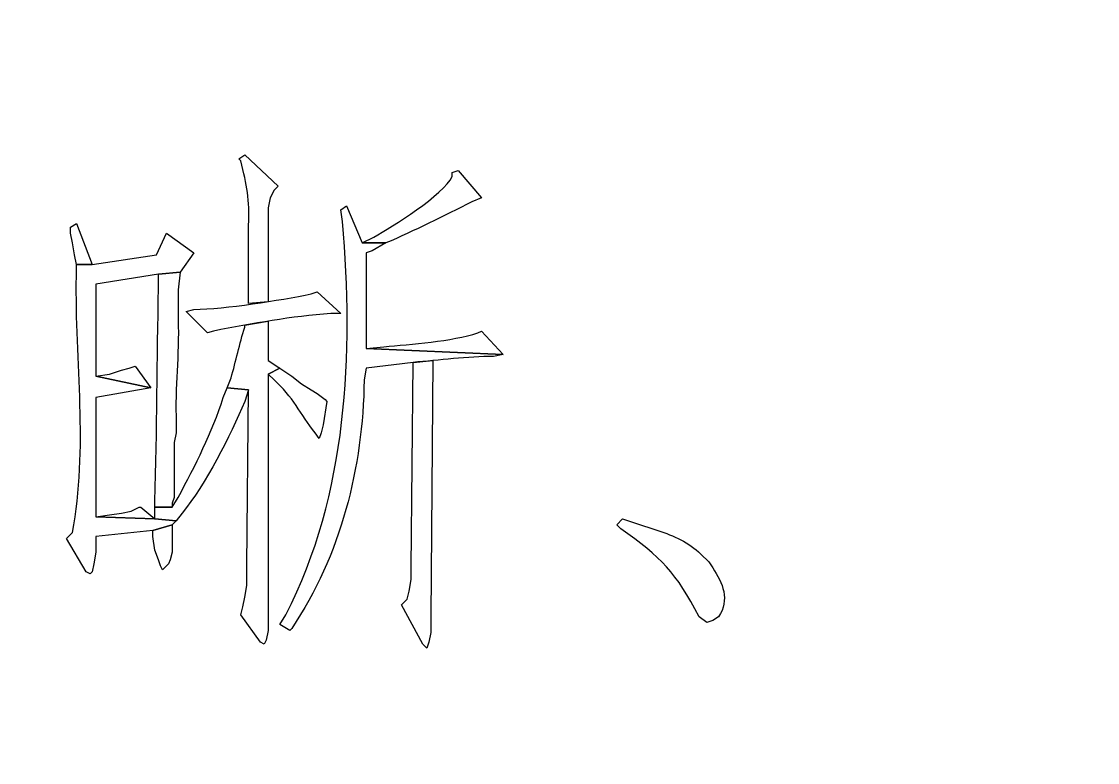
# Model space of a CAD drawing. Header units: centimetres. Extents: x -20.7 to 20.7, y -14.5 to 14.5.
# Drawn here: x -12.181 to -11.018, y -7.904 to -7.102 of the extents above; entities that cross this region are included whole.
import ezdxf

# ---------------------------------------------------------------- set-up
doc = ezdxf.new("R2010")
doc.units = ezdxf.units.CM
doc.header["$MEASUREMENT"] = 0
doc.layers.add('layer 1', color=7, linetype='Continuous')

msp = doc.modelspace()

# ---------------------------------------------------------------- linework, layer by layer
at = {"layer": 'layer 1', "lineweight": 9}
msp.add_open_spline([(19.88612, 13.89874), (19.88612, 13.89874), (-20.11465, 13.89874), (-20.11465, 13.89874), (-20.11465, 13.89874), (-20.11465, 13.89874), (-20.11465, -13.80208), (-20.11465, -13.80208)], degree=3, knots=[0, 0, 0, 0, 0.3333333, 0.3333333, 0.3333333, 0.3333333, 1, 1, 1, 1], dxfattribs=at)
at = {"layer": 'layer 1'}
for points, knots in [([(-11.94008, -7.24676), (-11.94008, -7.24676), (-11.94643, -7.251), (-11.94643, -7.251), (-11.94643, -7.251), (-11.94643, -7.251), (-11.94432, -7.25311), (-11.94432, -7.25311), (-11.94432, -7.25311), (-11.93797, -7.27982), (-11.93437, -7.29485), (-11.93585, -7.32296), (-11.93585, -7.32296), (-11.93585, -7.32296), (-11.93585, -7.40763), (-11.93585, -7.40763), (-11.93585, -7.40763), (-11.93585, -7.40763), (-11.91468, -7.40551), (-11.91468, -7.40551), (-11.91468, -7.40551), (-11.91468, -7.40551), (-11.91468, -7.30391), (-11.91468, -7.30391), (-11.91468, -7.30391), (-11.91468, -7.30391), (-11.91257, -7.29333), (-11.91257, -7.29333), (-11.91257, -7.29333), (-11.91257, -7.29333), (-11.90833, -7.28486), (-11.90833, -7.28486), (-11.90833, -7.28486), (-11.90833, -7.28486), (-11.9041, -7.28063), (-11.9041, -7.28063), (-11.9041, -7.28063), (-11.9041, -7.28063), (-11.94008, -7.24676), (-11.94008, -7.24676)], [0, 0, 0, 0, 0.0909091, 0.0909091, 0.0909091, 0.0909091, 0.1818182, 0.1818182, 0.1818182, 0.1818182, 0.2727273, 0.2727273, 0.2727273, 0.2727273, 0.3636364, 0.3636364, 0.3636364, 0.3636364, 0.4545455, 0.4545455, 0.4545455, 0.4545455, 0.5454545, 0.5454545, 0.5454545, 0.5454545, 0.6363636, 0.6363636, 0.6363636, 0.6363636, 0.7272727, 0.7272727, 0.7272727, 0.7272727, 0.8181818, 0.8181818, 0.8181818, 0.8181818, 1, 1, 1, 1]), ([(-11.70937, -7.2637), (-11.70937, -7.2637), (-11.71572, -7.26581), (-11.71572, -7.26581), (-11.71572, -7.26581), (-11.71572, -7.26581), (-11.71572, -7.27005), (-11.71572, -7.27005), (-11.71572, -7.27005), (-11.72514, -7.28994), (-11.7808, -7.32448), (-11.80038, -7.33566), (-11.80038, -7.33566), (-11.80038, -7.33566), (-11.81308, -7.34201), (-11.81308, -7.34201), (-11.81308, -7.34201), (-11.81308, -7.34201), (-11.78768, -7.34201), (-11.78768, -7.34201), (-11.78768, -7.34201), (-11.75703, -7.32914), (-11.72468, -7.31241), (-11.69455, -7.29756), (-11.69455, -7.29756), (-11.69455, -7.29756), (-11.68397, -7.29333), (-11.68397, -7.29333), (-11.68397, -7.29333), (-11.68397, -7.29333), (-11.70937, -7.2637), (-11.70937, -7.2637)], [0, 0, 0, 0, 0.1111111, 0.1111111, 0.1111111, 0.1111111, 0.2222222, 0.2222222, 0.2222222, 0.2222222, 0.3333333, 0.3333333, 0.3333333, 0.3333333, 0.4444444, 0.4444444, 0.4444444, 0.4444444, 0.5555556, 0.5555556, 0.5555556, 0.5555556, 0.6666667, 0.6666667, 0.6666667, 0.6666667, 0.7777778, 0.7777778, 0.7777778, 0.7777778, 1, 1, 1, 1]), ([(-11.83002, -7.3018), (-11.83002, -7.3018), (-11.83637, -7.30603), (-11.83637, -7.30603), (-11.83637, -7.30603), (-11.83637, -7.30603), (-11.83425, -7.31873), (-11.83425, -7.31873), (-11.83425, -7.31873), (-11.82233, -7.46185), (-11.82861, -7.61386), (-11.89563, -7.74418), (-11.89563, -7.74418), (-11.89563, -7.74418), (-11.90198, -7.75476), (-11.90198, -7.75476), (-11.90198, -7.75476), (-11.90198, -7.75476), (-11.8914, -7.76111), (-11.8914, -7.76111), (-11.8914, -7.76111), (-11.8914, -7.76111), (-11.88928, -7.759), (-11.88928, -7.759), (-11.88928, -7.759), (-11.83605, -7.68026), (-11.81241, -7.58448), (-11.81097, -7.49018), (-11.81097, -7.49018), (-11.81097, -7.49018), (-11.80885, -7.47748), (-11.80885, -7.47748), (-11.80885, -7.47748), (-11.80885, -7.47748), (-11.75805, -7.47113), (-11.75805, -7.47113), (-11.75805, -7.47113), (-11.73039, -7.46922), (-11.69857, -7.46453), (-11.67127, -7.46478), (-11.67127, -7.46478), (-11.67127, -7.46478), (-11.66068, -7.46266), (-11.66068, -7.46266), (-11.66068, -7.46266), (-11.66068, -7.46266), (-11.80885, -7.45631), (-11.80885, -7.45631), (-11.80885, -7.45631), (-11.80885, -7.45631), (-11.80885, -7.3526), (-11.80885, -7.3526), (-11.80885, -7.3526), (-11.80885, -7.3526), (-11.8025, -7.35048), (-11.8025, -7.35048), (-11.8025, -7.35048), (-11.8025, -7.35048), (-11.78768, -7.34201), (-11.78768, -7.34201), (-11.78768, -7.34201), (-11.78768, -7.34201), (-11.81308, -7.34201), (-11.81308, -7.34201), (-11.81308, -7.34201), (-11.81308, -7.34201), (-11.83002, -7.3018), (-11.83002, -7.3018)], [0, 0, 0, 0, 0.0555556, 0.0555556, 0.0555556, 0.0555556, 0.1111111, 0.1111111, 0.1111111, 0.1111111, 0.1666667, 0.1666667, 0.1666667, 0.1666667, 0.2222222, 0.2222222, 0.2222222, 0.2222222, 0.2777778, 0.2777778, 0.2777778, 0.2777778, 0.3333333, 0.3333333, 0.3333333, 0.3333333, 0.3888889, 0.3888889, 0.3888889, 0.3888889, 0.4444444, 0.4444444, 0.4444444, 0.4444444, 0.5, 0.5, 0.5, 0.5, 0.5555556, 0.5555556, 0.5555556, 0.5555556, 0.6111111, 0.6111111, 0.6111111, 0.6111111, 0.6666667, 0.6666667, 0.6666667, 0.6666667, 0.7222222, 0.7222222, 0.7222222, 0.7222222, 0.7777778, 0.7777778, 0.7777778, 0.7777778, 0.8333333, 0.8333333, 0.8333333, 0.8333333, 0.8888889, 0.8888889, 0.8888889, 0.8888889, 1, 1, 1, 1]), ([(-12.12212, -7.32085), (-12.12212, -7.32085), (-12.12847, -7.32508), (-12.12847, -7.32508), (-12.12847, -7.32508), (-12.12847, -7.32508), (-12.12847, -7.33143), (-12.12847, -7.33143), (-12.12847, -7.33143), (-12.12847, -7.33143), (-12.12635, -7.34201), (-12.12635, -7.34201), (-12.12635, -7.34201), (-12.12635, -7.34201), (-12.12423, -7.35471), (-12.12423, -7.35471), (-12.12423, -7.35471), (-12.12423, -7.35471), (-12.12212, -7.3653), (-12.12212, -7.3653), (-12.12212, -7.3653), (-12.12212, -7.3653), (-12.10518, -7.3653), (-12.10518, -7.3653), (-12.10518, -7.3653), (-12.10518, -7.3653), (-12.12212, -7.32085), (-12.12212, -7.32085)], [0, 0, 0, 0, 0.125, 0.125, 0.125, 0.125, 0.25, 0.25, 0.25, 0.25, 0.375, 0.375, 0.375, 0.375, 0.5, 0.5, 0.5, 0.5, 0.625, 0.625, 0.625, 0.625, 0.75, 0.75, 0.75, 0.75, 1, 1, 1, 1]), ([(-12.02475, -7.33143), (-12.02475, -7.33143), (-12.03533, -7.35471), (-12.03533, -7.35471), (-12.03533, -7.35471), (-12.03533, -7.35471), (-12.10518, -7.36529), (-12.10518, -7.36529), (-12.10518, -7.36529), (-12.10518, -7.36529), (-12.12212, -7.36529), (-12.12212, -7.36529), (-12.12212, -7.36529), (-12.12212, -7.36529), (-12.12212, -7.37799), (-12.12212, -7.37799), (-12.12212, -7.37799), (-12.12349, -7.47035), (-12.10899, -7.56472), (-12.12635, -7.65528), (-12.12635, -7.65528), (-12.12635, -7.65528), (-12.1327, -7.66163), (-12.1327, -7.66163), (-12.1327, -7.66163), (-12.1327, -7.66163), (-12.11153, -7.69761), (-12.11153, -7.69761), (-12.11153, -7.69761), (-12.11153, -7.69761), (-12.1073, -7.69973), (-12.1073, -7.69973), (-12.1073, -7.69973), (-12.1073, -7.69973), (-12.10518, -7.69761), (-12.10518, -7.69761), (-12.10518, -7.69761), (-12.10518, -7.69761), (-12.10307, -7.68914), (-12.10307, -7.68914), (-12.10307, -7.68914), (-12.10307, -7.68914), (-12.10095, -7.67644), (-12.10095, -7.67644), (-12.10095, -7.67644), (-12.10095, -7.67644), (-12.10095, -7.65951), (-12.10095, -7.65951), (-12.10095, -7.65951), (-12.10095, -7.65951), (-12.03957, -7.65316), (-12.03957, -7.65316), (-12.03957, -7.65316), (-12.03957, -7.65316), (-12.0184, -7.64681), (-12.0184, -7.64681), (-12.0184, -7.64681), (-12.0184, -7.64681), (-12.01417, -7.64258), (-12.01417, -7.64258), (-12.01417, -7.64258), (-12.01417, -7.64258), (-12.03745, -7.64046), (-12.03745, -7.64046), (-12.03745, -7.64046), (-12.03745, -7.64046), (-12.10095, -7.63834), (-12.10095, -7.63834), (-12.10095, -7.63834), (-12.10095, -7.63834), (-12.10095, -7.50923), (-12.10095, -7.50923), (-12.10095, -7.50923), (-12.10095, -7.50923), (-12.04168, -7.49864), (-12.04168, -7.49864), (-12.04168, -7.49864), (-12.04168, -7.49864), (-12.10095, -7.48594), (-12.10095, -7.48594), (-12.10095, -7.48594), (-12.10095, -7.48594), (-12.10095, -7.38646), (-12.10095, -7.38646), (-12.10095, -7.38646), (-12.10095, -7.38646), (-12.03322, -7.37588), (-12.03322, -7.37588), (-12.03322, -7.37588), (-12.03322, -7.37588), (-12.00993, -7.37376), (-12.00993, -7.37376), (-12.00993, -7.37376), (-12.00993, -7.37376), (-11.99512, -7.35259), (-11.99512, -7.35259), (-11.99512, -7.35259), (-11.99512, -7.35259), (-12.02475, -7.33143), (-12.02475, -7.33143)], [0, 0, 0, 0, 0.0384615, 0.0384615, 0.0384615, 0.0384615, 0.0769231, 0.0769231, 0.0769231, 0.0769231, 0.1153846, 0.1153846, 0.1153846, 0.1153846, 0.1538462, 0.1538462, 0.1538462, 0.1538462, 0.1923077, 0.1923077, 0.1923077, 0.1923077, 0.2307692, 0.2307692, 0.2307692, 0.2307692, 0.2692308, 0.2692308, 0.2692308, 0.2692308, 0.3076923, 0.3076923, 0.3076923, 0.3076923, 0.3461538, 0.3461538, 0.3461538, 0.3461538, 0.3846154, 0.3846154, 0.3846154, 0.3846154, 0.4230769, 0.4230769, 0.4230769, 0.4230769, 0.4615385, 0.4615385, 0.4615385, 0.4615385, 0.5, 0.5, 0.5, 0.5, 0.5384615, 0.5384615, 0.5384615, 0.5384615, 0.5769231, 0.5769231, 0.5769231, 0.5769231, 0.6153846, 0.6153846, 0.6153846, 0.6153846, 0.6538462, 0.6538462, 0.6538462, 0.6538462, 0.6923077, 0.6923077, 0.6923077, 0.6923077, 0.7307692, 0.7307692, 0.7307692, 0.7307692, 0.7692308, 0.7692308, 0.7692308, 0.7692308, 0.8076923, 0.8076923, 0.8076923, 0.8076923, 0.8461538, 0.8461538, 0.8461538, 0.8461538, 0.8846154, 0.8846154, 0.8846154, 0.8846154, 0.9230769, 0.9230769, 0.9230769, 0.9230769, 1, 1, 1, 1]), ([(-12.00993, -7.37376), (-12.00993, -7.37376), (-12.03322, -7.37588), (-12.03322, -7.37588), (-12.03322, -7.37588), (-12.03322, -7.37588), (-12.03322, -7.3907), (-12.03322, -7.3907), (-12.03322, -7.3907), (-12.03509, -7.4676), (-12.0347, -7.54468), (-12.03745, -7.62141), (-12.03745, -7.62141), (-12.03745, -7.62141), (-12.03745, -7.62776), (-12.03745, -7.62776), (-12.03745, -7.62776), (-12.03745, -7.62776), (-12.0184, -7.62776), (-12.0184, -7.62776), (-12.0184, -7.62776), (-12.0184, -7.62776), (-12.0184, -7.62353), (-12.0184, -7.62353), (-12.0184, -7.62353), (-12.0184, -7.62353), (-12.01628, -7.61718), (-12.01628, -7.61718), (-12.01628, -7.61718), (-12.01628, -7.59742), (-12.01628, -7.57767), (-12.01628, -7.55791), (-12.01628, -7.55791), (-12.01628, -7.55791), (-12.01417, -7.54733), (-12.01417, -7.54733), (-12.01417, -7.54733), (-12.01417, -7.54733), (-12.01417, -7.53675), (-12.01417, -7.53675), (-12.01417, -7.53675), (-12.01572, -7.49692), (-12.01071, -7.46407), (-12.01205, -7.42456), (-12.01205, -7.42456), (-12.01205, -7.42456), (-12.01205, -7.39281), (-12.01205, -7.39281), (-12.01205, -7.39281), (-12.01205, -7.39281), (-12.00993, -7.37376), (-12.00993, -7.37376)], [0, 0, 0, 0, 0.0714286, 0.0714286, 0.0714286, 0.0714286, 0.1428571, 0.1428571, 0.1428571, 0.1428571, 0.2142857, 0.2142857, 0.2142857, 0.2142857, 0.2857143, 0.2857143, 0.2857143, 0.2857143, 0.3571429, 0.3571429, 0.3571429, 0.3571429, 0.4285714, 0.4285714, 0.4285714, 0.4285714, 0.5, 0.5, 0.5, 0.5, 0.5714286, 0.5714286, 0.5714286, 0.5714286, 0.6428571, 0.6428571, 0.6428571, 0.6428571, 0.7142857, 0.7142857, 0.7142857, 0.7142857, 0.7857143, 0.7857143, 0.7857143, 0.7857143, 0.8571429, 0.8571429, 0.8571429, 0.8571429, 1, 1, 1, 1]), ([(-11.86177, -7.39493), (-11.86177, -7.39493), (-11.86812, -7.39705), (-11.86812, -7.39705), (-11.86812, -7.39705), (-11.9029, -7.40417), (-11.96033, -7.41338), (-11.99512, -7.41398), (-11.99512, -7.41398), (-11.99512, -7.41398), (-12.00358, -7.4161), (-12.00358, -7.4161), (-12.00358, -7.4161), (-12.00358, -7.4161), (-11.9803, -7.43938), (-11.9803, -7.43938), (-11.9803, -7.43938), (-11.9803, -7.43938), (-11.97395, -7.43726), (-11.97395, -7.43726), (-11.97395, -7.43726), (-11.93176, -7.42915), (-11.88957, -7.42139), (-11.84695, -7.41821), (-11.84695, -7.41821), (-11.84695, -7.41821), (-11.83637, -7.41821), (-11.83637, -7.41821), (-11.83637, -7.41821), (-11.83637, -7.41821), (-11.86177, -7.39493), (-11.86177, -7.39493)], [0, 0, 0, 0, 0.1111111, 0.1111111, 0.1111111, 0.1111111, 0.2222222, 0.2222222, 0.2222222, 0.2222222, 0.3333333, 0.3333333, 0.3333333, 0.3333333, 0.4444444, 0.4444444, 0.4444444, 0.4444444, 0.5555556, 0.5555556, 0.5555556, 0.5555556, 0.6666667, 0.6666667, 0.6666667, 0.6666667, 0.7777778, 0.7777778, 0.7777778, 0.7777778, 1, 1, 1, 1]), ([(-11.91468, -7.42668), (-11.91468, -7.42668), (-11.94008, -7.43091), (-11.94008, -7.43091), (-11.94008, -7.43091), (-11.94008, -7.43091), (-11.94008, -7.43303), (-11.94008, -7.43303), (-11.94008, -7.43303), (-11.9459, -7.4512), (-11.94954, -7.46982), (-11.9549, -7.48806), (-11.9549, -7.48806), (-11.9549, -7.48806), (-11.95913, -7.49865), (-11.95913, -7.49865), (-11.95913, -7.49865), (-11.95913, -7.49865), (-11.93585, -7.50076), (-11.93585, -7.50076), (-11.93585, -7.50076), (-11.93585, -7.50076), (-11.93797, -7.69126), (-11.93797, -7.69126), (-11.93797, -7.69126), (-11.93797, -7.69126), (-11.93797, -7.71243), (-11.93797, -7.71243), (-11.93797, -7.71243), (-11.93797, -7.71243), (-11.94008, -7.72513), (-11.94008, -7.72513), (-11.94008, -7.72513), (-11.94008, -7.72513), (-11.9422, -7.73571), (-11.9422, -7.73571), (-11.9422, -7.73571), (-11.9422, -7.73571), (-11.94432, -7.74418), (-11.94432, -7.74418), (-11.94432, -7.74418), (-11.94432, -7.74418), (-11.92315, -7.77381), (-11.92315, -7.77381), (-11.92315, -7.77381), (-11.92315, -7.77381), (-11.91892, -7.77593), (-11.91892, -7.77593), (-11.91892, -7.77593), (-11.91892, -7.77593), (-11.9168, -7.7717), (-11.9168, -7.7717), (-11.9168, -7.7717), (-11.9168, -7.7717), (-11.91468, -7.76111), (-11.91468, -7.76111), (-11.91468, -7.76111), (-11.91468, -7.76111), (-11.91468, -7.48383), (-11.91468, -7.48383), (-11.91468, -7.48383), (-11.91468, -7.48383), (-11.90198, -7.47748), (-11.90198, -7.47748), (-11.90198, -7.47748), (-11.90198, -7.47748), (-11.91468, -7.46901), (-11.91468, -7.46901), (-11.91468, -7.46901), (-11.91468, -7.46901), (-11.91468, -7.42668), (-11.91468, -7.42668)], [0, 0, 0, 0, 0.0526316, 0.0526316, 0.0526316, 0.0526316, 0.1052632, 0.1052632, 0.1052632, 0.1052632, 0.1578947, 0.1578947, 0.1578947, 0.1578947, 0.2105263, 0.2105263, 0.2105263, 0.2105263, 0.2631579, 0.2631579, 0.2631579, 0.2631579, 0.3157895, 0.3157895, 0.3157895, 0.3157895, 0.3684211, 0.3684211, 0.3684211, 0.3684211, 0.4210526, 0.4210526, 0.4210526, 0.4210526, 0.4736842, 0.4736842, 0.4736842, 0.4736842, 0.5263158, 0.5263158, 0.5263158, 0.5263158, 0.5789474, 0.5789474, 0.5789474, 0.5789474, 0.6315789, 0.6315789, 0.6315789, 0.6315789, 0.6842105, 0.6842105, 0.6842105, 0.6842105, 0.7368421, 0.7368421, 0.7368421, 0.7368421, 0.7894737, 0.7894737, 0.7894737, 0.7894737, 0.8421053, 0.8421053, 0.8421053, 0.8421053, 0.8947368, 0.8947368, 0.8947368, 0.8947368, 1, 1, 1, 1]), ([(-11.68397, -7.43726), (-11.68397, -7.43726), (-11.6882, -7.43938), (-11.6882, -7.43938), (-11.6882, -7.43938), (-11.71632, -7.4483), (-11.76048, -7.45166), (-11.7898, -7.4542), (-11.7898, -7.4542), (-11.7898, -7.4542), (-11.80885, -7.45631), (-11.80885, -7.45631), (-11.80885, -7.45631), (-11.80885, -7.45631), (-11.66068, -7.46266), (-11.66068, -7.46266), (-11.66068, -7.46266), (-11.66068, -7.46266), (-11.68397, -7.43726), (-11.68397, -7.43726)], [0, 0, 0, 0, 0.1666667, 0.1666667, 0.1666667, 0.1666667, 0.3333333, 0.3333333, 0.3333333, 0.3333333, 0.5, 0.5, 0.5, 0.5, 0.6666667, 0.6666667, 0.6666667, 0.6666667, 1, 1, 1, 1]), ([(-12.05862, -7.47536), (-12.05862, -7.47536), (-12.06497, -7.47748), (-12.06497, -7.47748), (-12.06497, -7.47748), (-12.06497, -7.47748), (-12.07343, -7.4796), (-12.07343, -7.4796), (-12.07343, -7.4796), (-12.07343, -7.4796), (-12.08613, -7.48383), (-12.08613, -7.48383), (-12.08613, -7.48383), (-12.08613, -7.48383), (-12.10095, -7.48595), (-12.10095, -7.48595), (-12.10095, -7.48595), (-12.10095, -7.48595), (-12.04168, -7.49865), (-12.04168, -7.49865), (-12.04168, -7.49865), (-12.04168, -7.49865), (-12.05862, -7.47536), (-12.05862, -7.47536)], [0, 0, 0, 0, 0.1428571, 0.1428571, 0.1428571, 0.1428571, 0.2857143, 0.2857143, 0.2857143, 0.2857143, 0.4285714, 0.4285714, 0.4285714, 0.4285714, 0.5714286, 0.5714286, 0.5714286, 0.5714286, 0.7142857, 0.7142857, 0.7142857, 0.7142857, 1, 1, 1, 1]), ([(-11.90198, -7.47748), (-11.90198, -7.47748), (-11.91468, -7.48383), (-11.91468, -7.48383), (-11.91468, -7.48383), (-11.91468, -7.48383), (-11.90833, -7.49018), (-11.90833, -7.49018), (-11.90833, -7.49018), (-11.88812, -7.50768), (-11.88011, -7.52743), (-11.86388, -7.54733), (-11.86388, -7.54733), (-11.86388, -7.54733), (-11.85965, -7.55368), (-11.85965, -7.55368), (-11.85965, -7.55368), (-11.85965, -7.55368), (-11.85753, -7.54733), (-11.85753, -7.54733), (-11.85753, -7.54733), (-11.85753, -7.54733), (-11.85542, -7.53886), (-11.85542, -7.53886), (-11.85542, -7.53886), (-11.85542, -7.53886), (-11.85118, -7.51346), (-11.85118, -7.51346), (-11.85118, -7.51346), (-11.85118, -7.51346), (-11.8533, -7.51135), (-11.8533, -7.51135), (-11.8533, -7.51135), (-11.8533, -7.51135), (-11.86177, -7.505), (-11.86177, -7.505), (-11.86177, -7.505), (-11.86177, -7.505), (-11.86812, -7.50076), (-11.86812, -7.50076), (-11.86812, -7.50076), (-11.86812, -7.50076), (-11.8787, -7.49441), (-11.8787, -7.49441), (-11.8787, -7.49441), (-11.8787, -7.49441), (-11.88928, -7.48595), (-11.88928, -7.48595), (-11.88928, -7.48595), (-11.88928, -7.48595), (-11.90198, -7.47748), (-11.90198, -7.47748)], [0, 0, 0, 0, 0.0714286, 0.0714286, 0.0714286, 0.0714286, 0.1428571, 0.1428571, 0.1428571, 0.1428571, 0.2142857, 0.2142857, 0.2142857, 0.2142857, 0.2857143, 0.2857143, 0.2857143, 0.2857143, 0.3571429, 0.3571429, 0.3571429, 0.3571429, 0.4285714, 0.4285714, 0.4285714, 0.4285714, 0.5, 0.5, 0.5, 0.5, 0.5714286, 0.5714286, 0.5714286, 0.5714286, 0.6428571, 0.6428571, 0.6428571, 0.6428571, 0.7142857, 0.7142857, 0.7142857, 0.7142857, 0.7857143, 0.7857143, 0.7857143, 0.7857143, 0.8571429, 0.8571429, 0.8571429, 0.8571429, 1, 1, 1, 1]), ([(-11.73688, -7.46901), (-11.73688, -7.46901), (-11.75805, -7.47113), (-11.75805, -7.47113), (-11.75805, -7.47113), (-11.75805, -7.47113), (-11.76017, -7.69338), (-11.76017, -7.69338), (-11.76017, -7.69338), (-11.76017, -7.69338), (-11.76017, -7.70608), (-11.76017, -7.70608), (-11.76017, -7.70608), (-11.76017, -7.70608), (-11.76228, -7.71878), (-11.76228, -7.71878), (-11.76228, -7.71878), (-11.76228, -7.71878), (-11.7644, -7.72725), (-11.7644, -7.72725), (-11.7644, -7.72725), (-11.7644, -7.72725), (-11.77075, -7.7336), (-11.77075, -7.7336), (-11.77075, -7.7336), (-11.77075, -7.7336), (-11.74747, -7.77593), (-11.74747, -7.77593), (-11.74747, -7.77593), (-11.74747, -7.77593), (-11.74323, -7.78016), (-11.74323, -7.78016), (-11.74323, -7.78016), (-11.74323, -7.78016), (-11.74112, -7.77381), (-11.74112, -7.77381), (-11.74112, -7.77381), (-11.74112, -7.77381), (-11.739, -7.76323), (-11.739, -7.76323), (-11.739, -7.76323), (-11.739, -7.76323), (-11.739, -7.7463), (-11.739, -7.7463), (-11.739, -7.7463), (-11.739, -7.7463), (-11.73688, -7.46901), (-11.73688, -7.46901)], [0, 0, 0, 0, 0.0769231, 0.0769231, 0.0769231, 0.0769231, 0.1538462, 0.1538462, 0.1538462, 0.1538462, 0.2307692, 0.2307692, 0.2307692, 0.2307692, 0.3076923, 0.3076923, 0.3076923, 0.3076923, 0.3846154, 0.3846154, 0.3846154, 0.3846154, 0.4615385, 0.4615385, 0.4615385, 0.4615385, 0.5384615, 0.5384615, 0.5384615, 0.5384615, 0.6153846, 0.6153846, 0.6153846, 0.6153846, 0.6923077, 0.6923077, 0.6923077, 0.6923077, 0.7692308, 0.7692308, 0.7692308, 0.7692308, 0.8461538, 0.8461538, 0.8461538, 0.8461538, 1, 1, 1, 1]), ([(-11.95913, -7.49865), (-11.95913, -7.49865), (-11.96337, -7.50923), (-11.96337, -7.50923), (-11.96337, -7.50923), (-11.97557, -7.54705), (-11.99328, -7.58247), (-12.01205, -7.61718), (-12.01205, -7.61718), (-12.01205, -7.61718), (-12.0184, -7.62776), (-12.0184, -7.62776), (-12.0184, -7.62776), (-12.0184, -7.62776), (-12.03745, -7.62776), (-12.03745, -7.62776), (-12.03745, -7.62776), (-12.03745, -7.62776), (-12.03745, -7.64046), (-12.03745, -7.64046), (-12.03745, -7.64046), (-12.03745, -7.64046), (-12.01417, -7.64258), (-12.01417, -7.64258), (-12.01417, -7.64258), (-12.01417, -7.64258), (-12.00782, -7.63411), (-12.00782, -7.63411), (-12.00782, -7.63411), (-11.98231, -7.60349), (-11.95561, -7.55047), (-11.94008, -7.51346), (-11.94008, -7.51346), (-11.94008, -7.51346), (-11.93585, -7.50076), (-11.93585, -7.50076), (-11.93585, -7.50076), (-11.93585, -7.50076), (-11.95913, -7.49865), (-11.95913, -7.49865)], [0, 0, 0, 0, 0.0909091, 0.0909091, 0.0909091, 0.0909091, 0.1818182, 0.1818182, 0.1818182, 0.1818182, 0.2727273, 0.2727273, 0.2727273, 0.2727273, 0.3636364, 0.3636364, 0.3636364, 0.3636364, 0.4545455, 0.4545455, 0.4545455, 0.4545455, 0.5454545, 0.5454545, 0.5454545, 0.5454545, 0.6363636, 0.6363636, 0.6363636, 0.6363636, 0.7272727, 0.7272727, 0.7272727, 0.7272727, 0.8181818, 0.8181818, 0.8181818, 0.8181818, 1, 1, 1, 1]), ([(-12.05227, -7.62776), (-12.05227, -7.62776), (-12.05438, -7.62776), (-12.05438, -7.62776), (-12.05438, -7.62776), (-12.05438, -7.62776), (-12.06285, -7.632), (-12.06285, -7.632), (-12.06285, -7.632), (-12.06285, -7.632), (-12.07343, -7.63411), (-12.07343, -7.63411), (-12.07343, -7.63411), (-12.07343, -7.63411), (-12.08613, -7.63623), (-12.08613, -7.63623), (-12.08613, -7.63623), (-12.08613, -7.63623), (-12.10095, -7.63835), (-12.10095, -7.63835), (-12.10095, -7.63835), (-12.10095, -7.63835), (-12.03745, -7.64046), (-12.03745, -7.64046), (-12.03745, -7.64046), (-12.03745, -7.64046), (-12.05227, -7.62776), (-12.05227, -7.62776)], [0, 0, 0, 0, 0.125, 0.125, 0.125, 0.125, 0.25, 0.25, 0.25, 0.25, 0.375, 0.375, 0.375, 0.375, 0.5, 0.5, 0.5, 0.5, 0.625, 0.625, 0.625, 0.625, 0.75, 0.75, 0.75, 0.75, 1, 1, 1, 1]), ([(-11.53157, -7.64046), (-11.53157, -7.64046), (-11.53792, -7.64681), (-11.53792, -7.64681), (-11.53792, -7.64681), (-11.53792, -7.64681), (-11.53368, -7.65105), (-11.53368, -7.65105), (-11.53368, -7.65105), (-11.49012, -7.68153), (-11.47332, -7.69909), (-11.44902, -7.7463), (-11.44902, -7.7463), (-11.44902, -7.7463), (-11.44055, -7.75265), (-11.44055, -7.75265), (-11.44055, -7.75265), (-11.44055, -7.75265), (-11.4342, -7.75053), (-11.4342, -7.75053), (-11.4342, -7.75053), (-11.4342, -7.75053), (-11.42785, -7.7463), (-11.42785, -7.7463), (-11.42785, -7.7463), (-11.41557, -7.72784), (-11.4233, -7.70992), (-11.4342, -7.69338), (-11.4342, -7.69338), (-11.4342, -7.69338), (-11.43843, -7.68703), (-11.43843, -7.68703), (-11.43843, -7.68703), (-11.43843, -7.68703), (-11.4469, -7.67856), (-11.4469, -7.67856), (-11.4469, -7.67856), (-11.46027, -7.666), (-11.47625, -7.65842), (-11.49347, -7.65316), (-11.49347, -7.65316), (-11.49347, -7.65316), (-11.51887, -7.6447), (-11.51887, -7.6447), (-11.51887, -7.6447), (-11.51887, -7.6447), (-11.53157, -7.64046), (-11.53157, -7.64046)], [0, 0, 0, 0, 0.0769231, 0.0769231, 0.0769231, 0.0769231, 0.1538462, 0.1538462, 0.1538462, 0.1538462, 0.2307692, 0.2307692, 0.2307692, 0.2307692, 0.3076923, 0.3076923, 0.3076923, 0.3076923, 0.3846154, 0.3846154, 0.3846154, 0.3846154, 0.4615385, 0.4615385, 0.4615385, 0.4615385, 0.5384615, 0.5384615, 0.5384615, 0.5384615, 0.6153846, 0.6153846, 0.6153846, 0.6153846, 0.6923077, 0.6923077, 0.6923077, 0.6923077, 0.7692308, 0.7692308, 0.7692308, 0.7692308, 0.8461538, 0.8461538, 0.8461538, 0.8461538, 1, 1, 1, 1]), ([(-12.0184, -7.64681), (-12.0184, -7.64681), (-12.03957, -7.65316), (-12.03957, -7.65316), (-12.03957, -7.65316), (-12.03957, -7.65316), (-12.03957, -7.65951), (-12.03957, -7.65951), (-12.03957, -7.65951), (-12.03957, -7.65951), (-12.03745, -7.67433), (-12.03745, -7.67433), (-12.03745, -7.67433), (-12.03745, -7.67433), (-12.03322, -7.68491), (-12.03322, -7.68491), (-12.03322, -7.68491), (-12.03322, -7.68491), (-12.0311, -7.69126), (-12.0311, -7.69126), (-12.0311, -7.69126), (-12.0311, -7.69126), (-12.02898, -7.6955), (-12.02898, -7.6955), (-12.02898, -7.6955), (-12.02898, -7.6955), (-12.02263, -7.68915), (-12.02263, -7.68915), (-12.02263, -7.68915), (-12.02263, -7.68915), (-12.02052, -7.68491), (-12.02052, -7.68491), (-12.02052, -7.68491), (-12.02052, -7.68491), (-12.0184, -7.67645), (-12.0184, -7.67645), (-12.0184, -7.67645), (-12.0184, -7.67645), (-12.0184, -7.66375), (-12.0184, -7.66375), (-12.0184, -7.66375), (-12.0184, -7.66375), (-12.0184, -7.64681), (-12.0184, -7.64681)], [0, 0, 0, 0, 0.0833333, 0.0833333, 0.0833333, 0.0833333, 0.1666667, 0.1666667, 0.1666667, 0.1666667, 0.25, 0.25, 0.25, 0.25, 0.3333333, 0.3333333, 0.3333333, 0.3333333, 0.4166667, 0.4166667, 0.4166667, 0.4166667, 0.5, 0.5, 0.5, 0.5, 0.5833333, 0.5833333, 0.5833333, 0.5833333, 0.6666667, 0.6666667, 0.6666667, 0.6666667, 0.75, 0.75, 0.75, 0.75, 0.8333333, 0.8333333, 0.8333333, 0.8333333, 1, 1, 1, 1])]:
    msp.add_open_spline(points, degree=3, knots=knots, dxfattribs=at)

doc.saveas('drawing.dxf')
